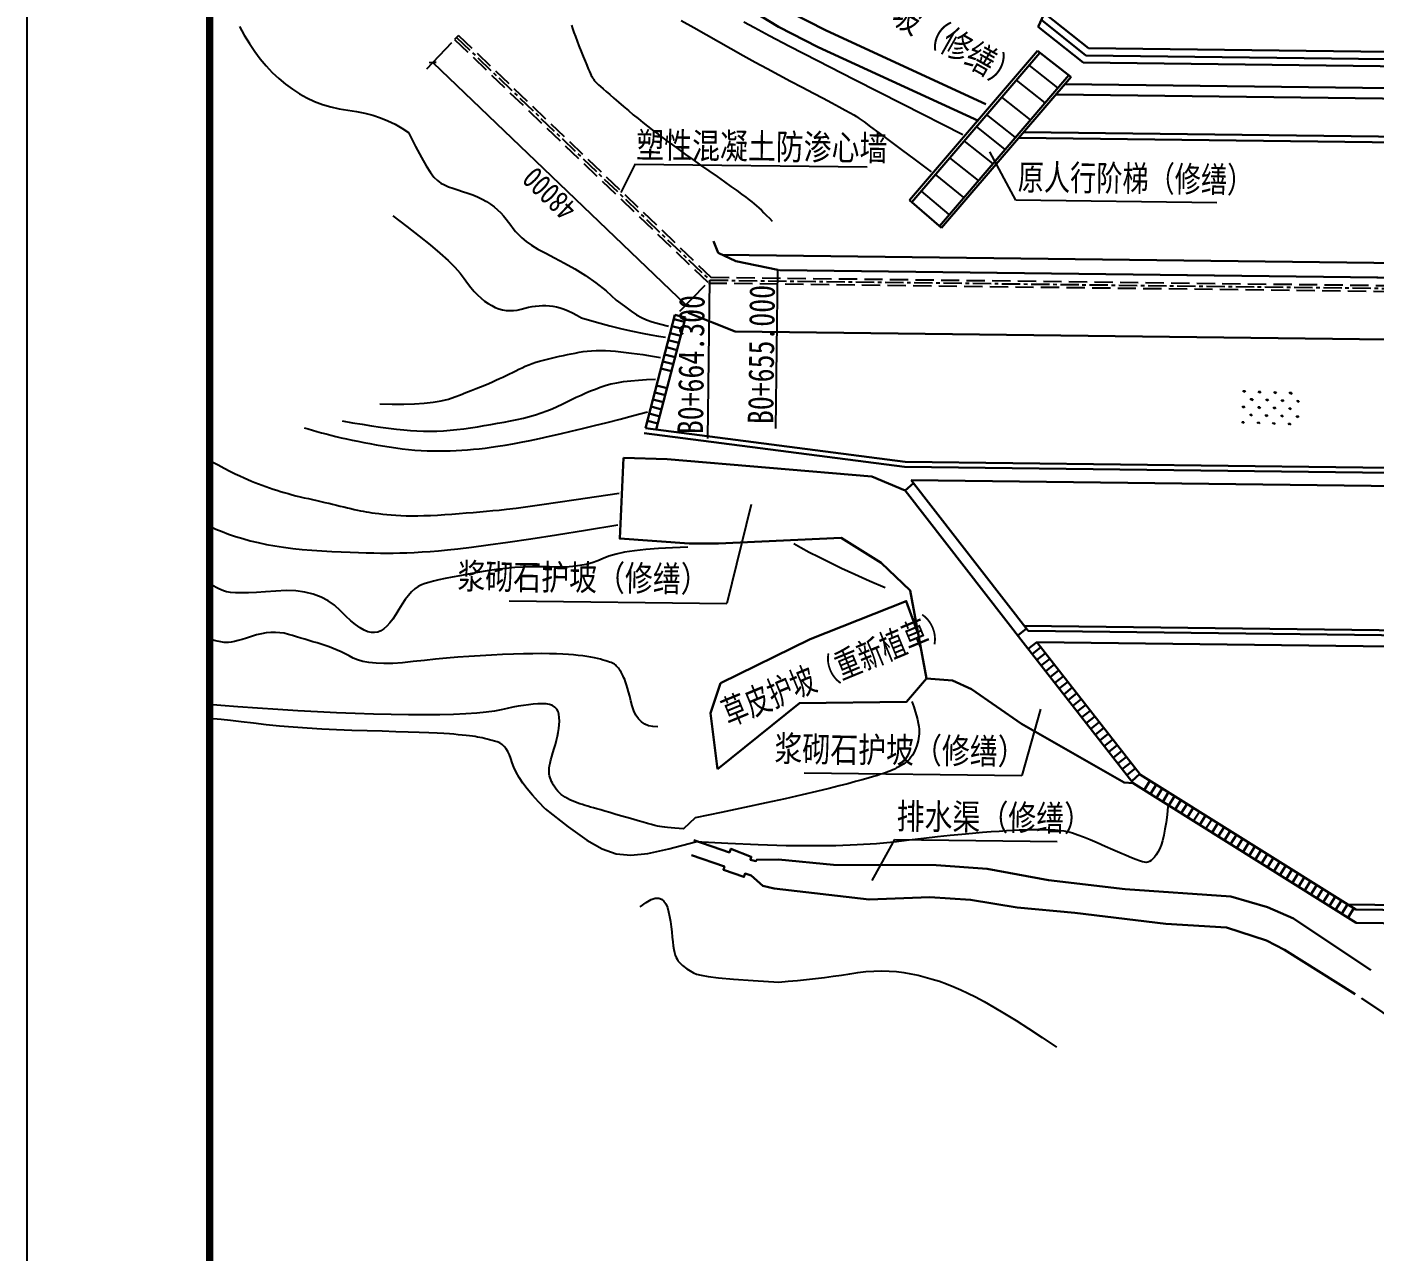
# Model space of a CAD drawing. Header units: millimetres. Extents: x 2456 to 5353, y 685 to 1986.
# Drawn here: x 4461.1 to 4645.5, y 901.4 to 1069 of the extents above; entities that cross this region are included whole.
import ezdxf

# ---------------------------------------------------------------- set-up
doc = ezdxf.new("R2010")
doc.units = ezdxf.units.MM
doc.linetypes.add('CENTER', pattern=[2, 1.25, -0.25, 0.25, -0.25])
doc.linetypes.add('DASH', pattern=[0.35, 0.25, -0.1])
doc.layers.get('0').update_dxf_attribs({"color": 10})
doc.layers.add('0-剖面粗线TS', color=7, linetype='Continuous', lineweight=30)
doc.layers.add('0-平面结构线-TS', color=6, linetype='Continuous', lineweight=30)
for name, color, linetype in [('0-外框', 6, 'Continuous'), ('5C 大坝标注', 7, 'Continuous'), ('DGX', 8, 'Continuous'), ('DSX', 8, 'Continuous'), ('图框', 7, 'Continuous')]:
    doc.layers.add(name, color=color, linetype=linetype)
doc.styles.add('HT', font='', dxfattribs={"width": 0.8})
doc.styles.get('HT').set_extended_font_data('SimHei')
doc.dimstyles.new('BLcr1000m', dxfattribs={"dimtxt": 3, "dimasz": 0.005, "dimexe": 1.25, "dimexo": 1, "dimgap": 0.4, "dimtad": 1, "dimdec": 0, "dimlfac": 1000, "dimzin": 0, "dimdsep": 46, "dimtxsty": 'HT', "dimblk": '_DIMX', "dimcen": -0.09, "dimclrd": 256, "dimclrt": 256, "dimaunit": 1, "dimadec": 0, "dimazin": 0, "dimtfac": 1, "dimtdec": 0, "dimtmove": 2, "dimatfit": 3, "dimldrblk": '_DIMX', "dimfxl": 1, "dimfrac": 2, "dimtolj": 1, "dimtzin": 0, "dimarcsym": 0})

# ---------------------------------------------------------------- blocks, each defined once
blk = doc.blocks.new('_DIMX')
at = {"const_width": 50}
blk.add_lwpolyline([(-70, -70), (70, 70)], dxfattribs=at)
blk = doc.blocks.new('*D183')
at = {"layer": '5C 大坝标注', "color": 0, "lineweight": -2, "transparency": 16777216}
for p, q in [((4519.25, 1066.81), (4515.81, 1063.21)), ((4553.91, 1033.6), (4550.47, 1030))]:
    blk.add_line(p, q, dxfattribs=at)
at = {"layer": '5C 大坝标注', "lineweight": -2, "transparency": 16777216}
blk.add_line((4516.68, 1064.11), (4551.33, 1030.91), dxfattribs=at)
at = {"layer": 'Defpoints', "color": 0, "transparency": 16777216}
for p in [(4519.95, 1067.53), (4554.6, 1034.32), (4551.33, 1030.91)]:
    blk.add_point(p, dxfattribs=at)
at = {"layer": '5C 大坝标注', "lineweight": -2, "transparency": 16777216, "xscale": 0.005, "yscale": 0.005, "zscale": 0.005}
for p, rotation in [((4516.68, 1064.12), 136.2183686084191), ((4551.33, 1030.91), 316.218368608419)]:
    blk.add_blockref('_DIMX', p, dxfattribs=dict(at, rotation=rotation))
at = {"layer": '5C 大坝标注', "transparency": 16777216, "insert": (4532.68, 1046.13), "char_height": 3, "attachment_point": 5, "rotation": 136.2184, "style": 'HT'}
blk.add_mtext('\\A1;48000', dxfattribs=at)

msp = doc.modelspace()

# ---------------------------------------------------------------- hatches: boundary and pattern name
at = {"layer": '5C 大坝标注'}
h = msp.add_hatch(dxfattribs=at)
h.set_pattern_fill('GRASS', color=0, scale=2, angle=-2.128663, style=0)
h.set_pattern_definition([(87.87133723, (-252165.0438, -1270492.535), (-1.02053148295, 1.09932501615), [0.28125, -1.8400703445]), (42.87133723, (-252165.0438, -1270492.535), (-1.0205314832, 1.0993250164), [0.28125, -1.21875]), (132.87133723, (-252165.0438, -1270492.535), (-1.0993250164, -1.0205314832), [0.28125, -1.21875])])
h.paths.add_polyline_path([(4636.0389, 1019.6826), (4627.6021, 1019.9962), (4627.4073, 1014.7543), (4635.844, 1014.4408)])

# ---------------------------------------------------------------- linework, layer by layer
at = {"layer": '0-剖面粗线TS', "color": 0, "linetype": 'Continuous', "flags": 128}
for points, elevation in [([(4599.5698, 1068.978), (4604.889, 1080.6848)], -0.12), ([(4600.0366, 1069.8842), (4606.0814, 1065.0869)], -0.12), ([(4600.5034, 1070.7904), (4606.4354, 1066.0826)], -0.12), ([(4599.5698, 1068.978), (4605.7274, 1064.0912)], -0.12), ([(4613.5727, 966.5724), (4643.0392, 948.126)], 90.705), ([(4612.5453, 965.4458), (4643.0888, 946.3253)], 90.705), ([(4614.8388, 965.7798), (4614.0741, 964.5016)], 90.705), ([(4616.5338, 964.7187), (4615.7589, 963.434)], 90.705), ([(4617.3813, 964.1881), (4616.6042, 962.9049)], 90.705), ([(4618.2289, 963.6575), (4617.4303, 962.3889)], 90.705), ([(4624.1534, 959.9565), (4623.3624, 958.693)], 90.705), ([(4626.6893, 958.369), (4625.8984, 957.1055)], 90.705), ([(4628.38, 957.3106), (4627.589, 956.0471)], 90.705), ([(4638.5245, 950.96), (4637.7336, 949.6965)], 90.705), ([(4639.37, 950.4308), (4638.579, 949.1673)], 90.705), ([(4640.2154, 949.9015), (4639.4244, 948.638)], 90.705), ([(4641.9063, 948.843), (4641.1153, 947.5795)], 90.705), ([(4642.7517, 948.3138), (4641.9608, 947.0503)], 90.705)]:
    msp.add_lwpolyline(points, dxfattribs=dict(at, elevation=elevation))
at = {"layer": '0-剖面粗线TS', "linetype": 'DASH', "lineweight": -3, "ltscale": 10, "flags": 128}
msp.add_lwpolyline([(4520.2225, 1067.8176), (4519.6689, 1067.24)], dxfattribs=at)
at = {"layer": '0-剖面粗线TS', "color": 0, "linetype": 'DASH', "lineweight": -3, "ltscale": 10, "flags": 128}
for points in [[(4520.2225, 1067.8176), (4554.7636, 1034.7151)], [(4519.6689, 1067.24), (4554.4381, 1033.919)], [(4554.7636, 1034.7151), (5220.5555, 1026.5349)], [(4554.4381, 1033.919), (5220.5457, 1025.7349)]]:
    msp.add_lwpolyline(points, dxfattribs=at)
at = {"layer": '0-剖面粗线TS', "color": 0, "linetype": 'CENTER', "lineweight": -3, "ltscale": 2, "flags": 128}
for points in [[(4519.9457, 1067.5288), (4554.6008, 1034.317)], [(4554.6008, 1034.317), (5220.5506, 1026.1349)]]:
    msp.add_lwpolyline(points, dxfattribs=at)
at = {"layer": '0-剖面粗线TS', "color": 0, "linetype": 'Continuous', "flags": 128}
for points in [[(4581.9586, 1045.2506), (4599.4669, 1065.6973)], [(4582.2625, 1044.9905), (4599.7708, 1065.4372)], [(4604.0153, 1062.1642), (4599.4669, 1065.6973)], [(4586.0395, 1041.714), (4603.7363, 1062.3809)], [(4586.3418, 1041.4521), (4604.0526, 1062.1352)], [(4545.7872, 1014.0454), (4549.8259, 1029.5704)], [(4547.2865, 1013.8511), (4551.2776, 1029.1927)], [(4549.6748, 1028.9898), (4551.1265, 1028.6121)], [(4549.8259, 1029.5704), (4551.2846, 1029.193)], [(4549.1713, 1027.0542), (4550.623, 1026.6766)], [(4549.4231, 1028.022), (4550.8748, 1027.6444)], [(4548.9196, 1026.0864), (4550.3712, 1025.7088)], [(4548.416, 1024.1508), (4549.8677, 1023.7732)], [(4548.6678, 1025.1186), (4550.1195, 1024.741)], [(4547.9125, 1022.2153), (4549.3642, 1021.8376)], [(4548.1643, 1023.1831), (4549.6159, 1022.8054)], [(4547.321, 1019.9036), (4548.7727, 1019.5259)], [(4546.8175, 1017.968), (4548.2692, 1017.5904)], [(4547.0693, 1018.9358), (4548.5209, 1018.5581)], [(4546.314, 1016.0324), (4547.7656, 1015.6548)], [(4546.5657, 1017.0002), (4548.0174, 1016.6226)], [(4546.0622, 1015.0646), (4547.5139, 1014.687)], [(4545.6095, 1013.3626), (4581.2369, 1008.7446)], [(4545.7872, 1014.0454), (4581.3269, 1009.4388)], [(4542.7917, 1009.9795), (4542.2843, 998.9244), (4551.7825, 998.2772), (4555.7948, 998.2388), (4572.5647, 999.0376), (4578.0551, 995.6243), (4582.0453, 991.8203), (4584.2596, 979.7586), (4587.8157, 979.4865), (4590.4485, 978.3305), (4597.255, 973.5447), (4611.3116, 965.548), (4612.5453, 965.4458)], [(4599.3605, 984.7654), (4613.565, 966.5772)], [(4597.815, 984.3074), (4612.5453, 965.4458)], [(4611.0003, 969.8474), (4609.8231, 968.9177)], [(4611.6212, 969.0661), (4610.444, 968.1364)], [(4612.237, 968.2776), (4611.0598, 967.3479)], [(4612.8546, 967.4868), (4611.6774, 966.5571)], [(4613.4686, 966.7006), (4612.3789, 965.7196)], [(4614.918, 963.9703), (4615.7095, 965.2347)], [(4619.076, 963.1272), (4618.2938, 961.8453)], [(4619.9236, 962.5966), (4619.1277, 961.3252)], [(4620.7688, 962.0675), (4619.9778, 960.804)], [(4621.6128, 961.5362), (4620.8218, 960.2728)], [(4622.4567, 961.005), (4621.6657, 959.7415)], [(4623.3081, 960.4857), (4622.5172, 959.2222)], [(4624.9886, 959.4112), (4624.1976, 958.1477)], [(4625.8325, 958.88), (4625.0416, 957.6165)], [(4552.4196, 957.6365), (4557.3023, 955.9725), (4557.4945, 956.4606), (4560.2761, 955.3655), (4560.1758, 954.9647), (4560.9238, 954.7774), (4561.0214, 954.9643), (4563.993, 955), (4571.5335, 954.2637), (4585.5934, 954.2127), (4592.554, 953.7357), (4600.9752, 952.1537), (4611.4637, 950.9123), (4625.9102, 949.9386), (4630.9228, 948.4855), (4634.4821, 946.9216), (4645.0976, 939.832)], [(4627.5204, 957.8174), (4626.7295, 956.5539)], [(4552.0885, 955.5687), (4556.6138, 954.0265), (4556.475, 953.5925), (4559.2784, 952.607), (4559.4389, 953.0637), (4560.2455, 952.7934), (4561.863, 951.4088), (4563.42, 951.0216), (4576.4045, 949.5047), (4584.7404, 949.8256), (4590.307, 949.4893), (4596.6878, 948.4211), (4604.5481, 947.6682), (4617.0358, 946.1786), (4625.336, 945.7004), (4630.7974, 943.9142), (4633.2761, 942.6433), (4642.9375, 936.5776)], [(4629.2083, 956.7549), (4628.4174, 955.4914)], [(4630.0523, 956.2237), (4629.2613, 954.9602)], [(4630.8963, 955.6924), (4630.1053, 954.4289)], [(4631.7402, 955.1612), (4630.9492, 953.8977)], [(4632.5842, 954.6299), (4631.7932, 953.3664)], [(4633.4281, 954.0986), (4632.6372, 952.8351)], [(4634.2721, 953.5674), (4633.4811, 952.3039)], [(4635.116, 953.0361), (4634.3251, 951.7726)], [(4635.96, 952.5049), (4635.169, 951.2414)], [(4636.8039, 951.9736), (4636.013, 950.7101)], [(4637.6479, 951.4423), (4636.8569, 950.1788)], [(4641.0504, 949.36), (4640.2595, 948.0965)], [(4643.8139, 936.0274), (4649.5168, 932.1858), (4650.6123, 931.8577), (4652.1398, 931.7387), (4652.867, 931.9789), (4658.8929, 928.0682)]]:
    msp.add_lwpolyline(points, dxfattribs=at)
at = {"layer": '0-剖面粗线TS', "color": 0, "linetype": 'Continuous', "lineweight": -3, "flags": 128}
for points in [[(4602.2303, 1060.6221), (4598.3127, 1063.7344)], [(4600.496, 1058.5968), (4596.5784, 1061.7091)], [(4598.5047, 1056.2713), (4594.5871, 1059.3836)]]:
    msp.add_lwpolyline(points, dxfattribs=at)
at = {"layer": '0-剖面粗线TS', "linetype": 'Continuous', "lineweight": -3, "flags": 128}
for points in [[(4596.4158, 1053.8907), (4592.4982, 1057.003)], [(4595.0135, 1052.2205), (4591.0978, 1055.3312)], [(4593.359, 1050.2715), (4589.4434, 1053.3822)], [(4591.3681, 1047.937), (4587.465, 1051.0661)], [(4589.373, 1045.6059), (4585.5131, 1048.7866)], [(4587.3766, 1043.276), (4583.5618, 1046.5079)]]:
    msp.add_lwpolyline(points, dxfattribs=at)
at = {"layer": '0-剖面粗线TS', "linetype": 'Continuous', "flags": 128}
for points in [[(4586.3418, 1041.4521), (4581.9598, 1045.2496)], [(4542.7917, 1009.9795), (4548.7872, 1009.7788), (4576.8002, 1007.4287), (4581.3489, 1005.5147)], [(4582.1498, 1006.9285), (4598.2008, 986.2798)], [(4581.3489, 1005.5147), (4582.4725, 1006.5134)], [(4581.3489, 1005.5147), (4597.815, 984.3074)], [(4556.0897, 979.1431), (4568.345, 985.1434), (4581.487, 990.3634), (4583.1628, 985.7329)], [(4597.9547, 986.5964), (4596.7632, 985.6662)], [(4599.3605, 984.7654), (4598.1783, 983.8422)], [(4599.9186, 984.0509), (4598.7414, 983.1212)], [(4600.5344, 983.2624), (4599.3572, 982.3327)], [(4601.1502, 982.4739), (4599.973, 981.5442)], [(4601.7636, 981.6883), (4600.5865, 980.7586)], [(4556.0897, 979.1431), (4554.7033, 975.0151), (4555.6658, 967.3632)], [(4555.6658, 967.3632), (4566.8817, 976.4163), (4581.5391, 976.5943), (4584.2596, 979.7586)], [(4602.3818, 980.8968), (4601.2046, 979.9671)], [(4602.9976, 980.1083), (4601.8204, 979.1786)], [(4603.6134, 979.3198), (4602.4362, 978.3901)], [(4604.2268, 978.5343), (4603.0497, 977.6046)], [(4604.845, 977.7428), (4603.6678, 976.8131)], [(4605.4538, 976.9633), (4604.2766, 976.0336)], [(4606.0719, 976.1718), (4604.8947, 975.2421)], [(4606.6729, 975.3667), (4605.4957, 974.437)], [(4607.3082, 974.5887), (4606.131, 973.659)], [(4607.9217, 973.8032), (4606.7445, 972.8735)], [(4608.5324, 973.0058), (4607.3552, 972.0761)], [(4609.1579, 972.2202), (4607.9808, 971.2905)], [(4609.7761, 971.4287), (4608.5989, 970.499)], [(4610.3777, 970.6299), (4609.2005, 969.7002)]]:
    msp.add_lwpolyline(points, dxfattribs=at)
at = {"layer": '0-剖面粗线TS', "color": 0, "linetype": 'CENTER', "lineweight": -3, "flags": 128}
msp.add_lwpolyline([(4563.9185, 1035.7027), (5218.8691, 1027.6557)], dxfattribs=at)
at = {"layer": '0-外框', "color": 0}
msp.add_lwpolyline([(5302.1389, 698.3151), (5302.1389, 1292.3151), (4461.1389, 1292.3151), (4461.1389, 698.3151)], close=True, dxfattribs=at)
at = {"layer": '0-平面结构线-TS', "color": 252, "true_color": 0x939598, "elevation": -0.12, "flags": 128}
for points in [[(4536.5219, 1093.6899), (4539.4136, 1090.8071), (4541.8147, 1088.3247), (4550.385, 1080.8764), (4556.5406, 1076.5112), (4565.2485, 1071.1837), (4570.5363, 1068.4697), (4592.4083, 1058.3909)], [(4534.7569, 1091.9194), (4537.6325, 1089.0527), (4540.093, 1086.5088), (4548.8382, 1078.9085), (4555.1635, 1074.4229), (4555.1635, 1074.4229), (4564.0237, 1069.0023), (4569.4419, 1066.2213), (4569.4419, 1066.2213), (4591.362, 1056.1203)]]:
    msp.add_lwpolyline(points, dxfattribs=at)
at = {"layer": '0-平面结构线-TS', "color": 0, "flags": 128}
for points in [[(4606.4354, 1066.0826), (5191.4241, 1058.8952)], [(4605.7274, 1064.0912), (5193.3132, 1056.8719)], [(4606.0814, 1065.0869), (5192.3687, 1057.8835)], [(4603.1851, 1061.1222), (5196.1468, 1053.8368)], [(4601.9987, 1059.7367), (5197.4691, 1052.4205)], [(4596.9141, 1053.7987), (5203.1364, 1046.3504)], [(4597.592, 1054.5904), (5202.3807, 1047.1597)], [(4563.9185, 1035.7027), (4558.1509, 1036.8872), (4555.7601, 1038.055), (4555.1154, 1039.6541)], [(4556.2892, 1037.7966), (5221.6397, 1029.6218)], [(4564.2139, 1035.699), (5218.8691, 1027.6557)], [(4551.6279, 1029.814), (4558.0564, 1027.2741)], [(4558.0564, 1027.2741), (5223.1986, 1019.1019)], [(4581.2774, 1008.7394), (4728.6997, 1006.9281)], [(4581.3269, 1009.4388), (4728.7083, 1007.628)], [(4582.1498, 1006.9285), (5193.3869, 999.4186)], [(4597.6256, 986.9869), (4728.4349, 985.3797)], [(4598.2008, 986.2798), (4728.4263, 984.6798)], [(4599.3605, 984.7654), (5165.0748, 977.8148)], [(4641.8985, 948.8401), (4727.973, 947.7826)], [(4643.0392, 948.126), (4727.9644, 947.0826)], [(4643.0888, 946.3253), (5120.7787, 940.4562)]]:
    msp.add_lwpolyline(points, dxfattribs=at)
at = {"layer": '5C 大坝标注', "linetype": 'Continuous', "flags": 128}
msp.add_lwpolyline([(4596.4869, 1045.2537), (4592.9512, 1051.8738)], dxfattribs=at)
at = {"layer": '5C 大坝标注', "flags": 128}
for points in [[(4576.1356, 1049.7669), (4544.3459, 1050.1575), (4542.4514, 1046.31)], [(4560.2839, 1003.5746), (4556.9557, 990.0492)], [(4527.1345, 990.4156), (4556.9557, 990.0492)]]:
    msp.add_lwpolyline(points, dxfattribs=at)
at = {"layer": '5C 大坝标注', "color": 0, "linetype": 'Continuous', "flags": 128}
msp.add_lwpolyline([(4624.0139, 1044.9155), (4596.4869, 1045.2537)], dxfattribs=at)
at = {"layer": '5C 大坝标注', "color": 0, "flags": 128}
for points in [[(4563.6521, 1014.0185), (4563.9185, 1035.7027)], [(4554.3344, 1012.6328), (4554.6008, 1034.317)]]:
    msp.add_lwpolyline(points, dxfattribs=at)
at = {"layer": '5C 大坝标注', "flags": 128}
for points, elevation in [([(4599.8612, 975.5678), (4597.3281, 966.4983)], 91), ([(4567.5069, 966.8647), (4597.3281, 966.4983)], 91), ([(4579.8992, 957.7278), (4576.7806, 952.0984)], 90), ([(4579.8992, 957.7278), (4602.147, 957.4545)], 90)]:
    msp.add_lwpolyline(points, dxfattribs=dict(at, elevation=elevation))
at = {"layer": 'DGX', "color": 252, "linetype": 'Continuous', "true_color": 0x939598, "flags": 128}
for points in [[(4550.7076, 1069.8677), (4552.4268, 1068.9106), (4554.1287, 1067.9391), (4555.8158, 1066.97), (4557.4902, 1066.0196), (4559.1519, 1065.0882), (4560.8011, 1064.1756), (4562.4376, 1063.2819), (4564.0615, 1062.407), (4565.6728, 1061.551), (4567.2714, 1060.7139), (4568.7805, 1059.9271), (4570.1232, 1059.2221), (4571.2994, 1058.5989), (4572.3092, 1058.0575), (4573.1526, 1057.5979), (4573.8295, 1057.2201), (4574.34, 1056.924), (4574.684, 1056.7098), (4575.0718, 1056.4399), (4575.7137, 1055.9768), (4576.6096, 1055.3207), (4577.7595, 1054.4714), (4579.1634, 1053.429), (4580.8214, 1052.1935), (4582.7334, 1050.7648), (4584.8995, 1049.1431)], [(4559.2788, 1069.6854), (4560.7193, 1068.8879), (4562.722, 1067.8124), (4565.5179, 1066.3443), (4569.3379, 1064.3688), (4574.4132, 1061.7713), (4580.9746, 1058.4372), (4589.253, 1054.2517)], [(4535.6555, 1069.2043), (4535.8107, 1068.7467), (4535.9929, 1068.2343), (4536.2022, 1067.6671), (4536.4384, 1067.0452), (4536.7017, 1066.3685), (4536.992, 1065.6371), (4537.2806, 1064.9191), (4537.5388, 1064.2827), (4537.7666, 1063.7279), (4537.964, 1063.2547), (4538.1309, 1062.8631), (4538.2675, 1062.5531), (4538.3737, 1062.3247), (4538.4494, 1062.1779), (4538.5118, 1062.0726), (4538.578, 1061.9689), (4538.6479, 1061.8668), (4538.7215, 1061.7662), (4538.7989, 1061.6672), (4538.88, 1061.5697), (4538.9649, 1061.4738), (4539.0535, 1061.3794), (4539.1807, 1061.2551), (4539.3815, 1061.0691), (4539.6559, 1060.8216), (4540.0038, 1060.5124), (4540.4253, 1060.1417), (4540.9203, 1059.7094), (4541.4889, 1059.2155), (4542.1311, 1058.66), (4542.8065, 1058.0809), (4543.4749, 1057.516), (4544.1362, 1056.9653), (4544.7905, 1056.4289), (4545.4378, 1055.9068), (4546.078, 1055.3989), (4546.7112, 1054.9053), (4547.3373, 1054.426), (4547.9938, 1053.9321), (4548.718, 1053.3952), (4549.51, 1052.815), (4550.3697, 1052.1916), (4551.2972, 1051.5251), (4552.2924, 1050.8154), (4553.3553, 1050.0625), (4554.486, 1049.2665), (4555.5968, 1048.4848), (4556.6, 1047.7752), (4557.4955, 1047.1376), (4558.2835, 1046.572), (4558.9639, 1046.0784), (4559.5367, 1045.6568), (4560.0018, 1045.3073), (4560.3594, 1045.0297), (4560.6688, 1044.7768), (4560.9895, 1044.5012), (4561.3215, 1044.2029), (4561.6647, 1043.8819), (4562.0192, 1043.5381), (4562.3849, 1043.1717), (4562.762, 1042.7825), (4563.1503, 1042.3707)]]:
    msp.add_lwpolyline(points, dxfattribs=at)
at = {"layer": 'DGX', "linetype": 'Continuous', "flags": 128}
for points in [[(4490.233, 1069.0396), (4490.8877, 1067.8396), (4491.5798, 1066.7008), (4492.3091, 1065.6231), (4493.0758, 1064.6066), (4493.8798, 1063.6512), (4494.7211, 1062.757), (4495.5997, 1061.9239), (4496.5156, 1061.152), (4497.4669, 1060.4477), (4498.4514, 1059.8175), (4499.4691, 1059.2614), (4500.5202, 1058.7794), (4501.6045, 1058.3715), (4502.7221, 1058.0377), (4503.873, 1057.7779), (4505.0571, 1057.5923), (4506.2373, 1057.4144), (4507.3762, 1057.1778), (4508.4741, 1056.8826), (4509.5307, 1056.5288), (4510.5461, 1056.1163), (4511.5204, 1055.6452), (4512.4535, 1055.1155), (4513.3453, 1054.5272)], [(4513.3453, 1054.5272), (4514.3213, 1052.6203), (4515.1256, 1051.1092), (4515.7927, 1049.9402), (4516.357, 1049.0596), (4516.8528, 1048.4135), (4517.3147, 1047.9482), (4517.777, 1047.6099), (4518.2742, 1047.3449), (4518.8325, 1047.1073), (4519.4455, 1046.8823), (4520.0987, 1046.663), (4520.7775, 1046.4425), (4521.4673, 1046.2139), (4522.1536, 1045.9703), (4522.8219, 1045.7047), (4523.4575, 1045.4103), (4524.0488, 1045.0822), (4524.5953, 1044.7238), (4525.0996, 1044.3405), (4525.5641, 1043.9378), (4525.9913, 1043.5212), (4526.3837, 1043.0959), (4526.7437, 1042.6676), (4527.0738, 1042.2416), (4527.3806, 1041.8215), (4527.6876, 1041.4029), (4528.0223, 1040.9795), (4528.4122, 1040.5452), (4528.885, 1040.0936), (4529.4681, 1039.6186), (4530.1891, 1039.1138), (4531.0756, 1038.573), (4532.1441, 1037.9887), (4533.3669, 1037.3488), (4534.7055, 1036.6397), (4536.121, 1035.8482), (4537.5749, 1034.9607), (4539.0285, 1033.9639), (4540.443, 1032.8443), (4541.7799, 1031.5885)], [(4511.2313, 1043.1021), (4513.131, 1041.6756), (4514.8367, 1040.3509), (4516.3485, 1039.1281), (4517.6663, 1038.0071), (4518.7902, 1036.988), (4519.7201, 1036.0706), (4520.4561, 1035.2552), (4520.9982, 1034.5415), (4521.4463, 1033.9035), (4521.9004, 1033.3149), (4522.3606, 1032.7758), (4522.8268, 1032.2861), (4523.299, 1031.8459), (4523.7773, 1031.4551), (4524.2616, 1031.1138), (4524.7519, 1030.8219), (4525.2463, 1030.5806), (4525.7431, 1030.3911), (4526.2421, 1030.2535), (4526.7435, 1030.1677), (4527.2471, 1030.1337), (4527.7529, 1030.1515), (4528.2611, 1030.2211), (4528.7716, 1030.3425), (4529.2797, 1030.4786), (4529.7809, 1030.5923), (4530.2753, 1030.6836), (4530.7628, 1030.7524), (4531.2433, 1030.7987), (4531.717, 1030.8227), (4532.1838, 1030.8241), (4532.6437, 1030.8032), (4533.112, 1030.7492), (4533.604, 1030.6517), (4534.1197, 1030.5106), (4534.6591, 1030.3259), (4535.2221, 1030.0976), (4535.8089, 1029.8257), (4536.4193, 1029.5103), (4537.0534, 1029.1512)], [(4541.7799, 1031.5885), (4542.9195, 1030.7336), (4543.8214, 1030.0788), (4544.5698, 1029.582), (4545.2486, 1029.2012), (4545.9417, 1028.8943), (4546.7332, 1028.6191), (4547.7071, 1028.3336), (4548.9474, 1027.9956)], [(4537.0534, 1029.1512), (4539.08, 1028.543), (4540.9042, 1028.0427), (4542.5429, 1027.6358), (4544.0129, 1027.3075), (4545.331, 1027.0433), (4546.5138, 1026.8285), (4547.5781, 1026.6485), (4548.5407, 1026.4886)], [(4509.4298, 1017.3966), (4511.1295, 1017.3429), (4512.7103, 1017.3374), (4514.1722, 1017.3803), (4515.5153, 1017.4714), (4516.7395, 1017.6108), (4517.8448, 1017.7985), (4518.8313, 1018.0344), (4519.6989, 1018.3186), (4520.4867, 1018.621), (4521.2338, 1018.9112), (4521.9401, 1019.1894), (4522.6056, 1019.4555), (4523.2304, 1019.7096), (4523.8144, 1019.9516), (4524.3577, 1020.1815), (4524.8602, 1020.3994), (4525.3386, 1020.6115), (4525.8096, 1020.8243), (4526.2732, 1021.0378), (4526.7293, 1021.2519), (4527.178, 1021.4666), (4527.6192, 1021.682), (4528.053, 1021.8981), (4528.4794, 1022.1148), (4528.9101, 1022.3265), (4529.3569, 1022.5274), (4529.8197, 1022.7176), (4530.2986, 1022.8971), (4530.7935, 1023.0658), (4531.3045, 1023.2238), (4531.8316, 1023.3711), (4532.3747, 1023.5076), (4532.925, 1023.637), (4533.4734, 1023.7626), (4534.0201, 1023.8845), (4534.565, 1024.0028), (4535.108, 1024.1173), (4535.6493, 1024.2282), (4536.1888, 1024.3353), (4536.7265, 1024.4388), (4537.2738, 1024.5299), (4537.8423, 1024.5999), (4538.432, 1024.6489), (4539.0428, 1024.6768), (4539.6748, 1024.6837), (4540.328, 1024.6695), (4541.0022, 1024.6342), (4541.6977, 1024.5779), (4542.4115, 1024.5058), (4543.1409, 1024.4234), (4543.886, 1024.3306), (4544.6466, 1024.2273), (4545.4228, 1024.1137), (4546.2146, 1023.9897), (4547.022, 1023.8553), (4547.8451, 1023.7105)], [(4578.6066, 992.1647), (4576.4545, 993.117), (4574.4703, 994.0138), (4572.6539, 994.855), (4571.0054, 995.6406), (4569.5249, 996.3707), (4568.2121, 997.0453), (4567.0673, 997.6643), (4566.0904, 998.2277)], [(4582.2801, 976.604), (4582.5136, 975.9129), (4582.7157, 975.2727), (4582.8864, 974.6834), (4583.0258, 974.1451), (4583.1338, 973.6576), (4583.2105, 973.221), (4583.2558, 972.8353), (4583.2698, 972.5006), (4583.2591, 972.1895), (4583.2304, 971.8747), (4583.1836, 971.5564), (4583.1189, 971.2344), (4583.0361, 970.9088), (4582.9353, 970.5796), (4582.8166, 970.2468), (4582.6798, 969.9104), (4582.523, 969.5824), (4582.3443, 969.2749), (4582.1438, 968.9879), (4581.9213, 968.7215), (4581.6769, 968.4755), (4581.4105, 968.2501), (4581.1223, 968.0452), (4580.8122, 967.8608), (4580.4932, 967.6913), (4580.1786, 967.5312), (4579.8684, 967.3805), (4579.5624, 967.2392), (4579.2608, 967.1073), (4578.9635, 966.9847), (4578.6706, 966.8716), (4578.382, 966.7678), (4578.0364, 966.6544), (4577.5727, 966.5125), (4576.9907, 966.3419), (4576.2906, 966.1428), (4575.4722, 965.915), (4574.5357, 965.6587), (4573.481, 965.3738), (4572.308, 965.0603), (4570.922, 964.7053), (4569.2281, 964.296), (4567.2263, 963.8323), (4564.9166, 963.3143), (4562.299, 962.742), (4559.3735, 962.1153), (4556.1402, 961.4342), (4552.5989, 960.6988)], [(4532.0664, 961.9227), (4535.2395, 959.4647), (4537.759, 957.6535), (4539.8661, 956.4362), (4541.8024, 955.7598), (4543.8092, 955.5714), (4546.128, 955.8181), (4549.0002, 956.4469), (4552.6671, 957.4048)], [(4545.0828, 948.5191), (4545.8805, 949.1136), (4546.5603, 949.4993), (4547.1337, 949.6937), (4547.6118, 949.7145), (4548.0061, 949.5792), (4548.3278, 949.3053), (4548.5882, 948.9104), (4548.7987, 948.4121), (4548.9697, 947.8287), (4549.1083, 947.181), (4549.2205, 946.4908), (4549.3126, 945.7797), (4549.3906, 945.0693), (4549.4608, 944.3813), (4549.5293, 943.7373), (4549.6023, 943.159), (4549.6848, 942.6627), (4549.7777, 942.2436), (4549.881, 941.8917), (4549.9946, 941.5969), (4550.1182, 941.349), (4550.2518, 941.1381), (4550.3952, 940.9541), (4550.5484, 940.7868), (4550.7112, 940.6278), (4550.8837, 940.4742), (4551.0661, 940.325), (4551.2584, 940.1788), (4551.4609, 940.0346), (4551.6735, 939.8911), (4551.8965, 939.7471), (4552.1299, 939.6014), (4552.3927, 939.4528), (4552.7794, 939.2997), (4553.4031, 939.1409), (4554.3771, 938.9747), (4555.8146, 938.7998), (4557.8289, 938.6145), (4560.5332, 938.4176), (4564.0407, 938.2074)], [(4564.0407, 938.2074), (4565.338, 938.3127), (4566.6121, 938.4292), (4567.863, 938.5567), (4569.0907, 938.6952), (4570.2952, 938.8449), (4571.4764, 939.0056), (4572.6345, 939.1773), (4573.7693, 939.3602), (4574.883, 939.5249), (4575.9775, 939.6423), (4577.0529, 939.7124), (4578.1092, 939.7353), (4579.1463, 939.7108), (4580.1643, 939.6391), (4581.1631, 939.5201), (4582.1428, 939.3538), (4583.1136, 939.1462), (4584.0856, 938.9034), (4585.0589, 938.6255), (4586.0336, 938.3123), (4587.0094, 937.9639), (4587.9866, 937.5803), (4588.9651, 937.1615), (4589.9448, 936.7075), (4590.9921, 936.1794), (4592.1731, 935.5382), (4593.4879, 934.7839), (4594.9364, 933.9165), (4596.5187, 932.9361), (4598.2347, 931.8426), (4600.0845, 930.636), (4602.0681, 929.3164)]]:
    msp.add_lwpolyline(points, dxfattribs=at)
at = {"layer": 'DGX', "linetype": 'Continuous'}
for points in [[(4504.271, 1015.0334), (4505.6872, 1014.7922), (4507.0331, 1014.5737), (4508.3087, 1014.3778), (4509.5141, 1014.2046), (4510.6493, 1014.0539), (4511.7142, 1013.9259), (4512.7088, 1013.8205), (4513.6332, 1013.7377), (4514.5254, 1013.6788), (4515.4234, 1013.6452), (4516.3274, 1013.6367), (4517.2371, 1013.6535), (4518.1528, 1013.6954), (4519.0743, 1013.7626), (4520.0017, 1013.8549), (4520.9349, 1013.9725), (4521.8681, 1014.1062), (4522.7951, 1014.247), (4523.7161, 1014.3949), (4524.6309, 1014.5498), (4525.5397, 1014.7119), (4526.4424, 1014.881), (4527.339, 1015.0572), (4528.2296, 1015.2404), (4529.1022, 1015.4365), (4529.9452, 1015.6511), (4530.7585, 1015.8843), (4531.5422, 1016.1361), (4532.2962, 1016.4063), (4533.0206, 1016.6952), (4533.7153, 1017.0026), (4534.3803, 1017.3285), (4535.0309, 1017.6582), (4535.6821, 1017.9769), (4536.334, 1018.2846), (4536.9866, 1018.5812), (4537.6399, 1018.8668), (4538.2939, 1019.1413), (4538.9485, 1019.4048), (4539.6038, 1019.6573), (4540.2955, 1019.8904), (4541.0591, 1020.0955), (4541.8947, 1020.2728), (4542.8023, 1020.4223), (4543.7819, 1020.5438), (4544.8334, 1020.6375), (4545.9569, 1020.7034), (4547.1524, 1020.7413)], [(4499.089, 1014.1076), (4499.643, 1013.9345), (4500.2197, 1013.7619), (4500.8189, 1013.5899), (4501.4406, 1013.4184), (4502.0849, 1013.2475), (4502.7518, 1013.0772), (4503.4412, 1012.9075), (4504.1531, 1012.7383), (4504.8883, 1012.5709), (4505.6474, 1012.4064), (4506.4304, 1012.2449), (4507.2374, 1012.0864), (4508.0682, 1011.9308), (4508.9229, 1011.7782), (4509.8015, 1011.6285), (4510.704, 1011.4818), (4511.6105, 1011.3461), (4512.501, 1011.2293), (4513.3755, 1011.1316), (4514.234, 1011.0529), (4515.0764, 1010.9932), (4515.9029, 1010.9525), (4516.7134, 1010.9308), (4517.5079, 1010.9282), (4518.295, 1010.9404), (4519.0834, 1010.9633), (4519.8731, 1010.9969), (4520.6641, 1011.0412), (4521.4563, 1011.0963), (4522.2499, 1011.162), (4523.0448, 1011.2385), (4523.841, 1011.3257), (4524.676, 1011.432), (4525.5877, 1011.5655), (4526.5759, 1011.7264), (4527.6407, 1011.9147), (4528.782, 1012.1302), (4529.9999, 1012.3732), (4531.2944, 1012.6434), (4532.6654, 1012.941), (4534.1082, 1013.2657), (4535.6177, 1013.6172), (4537.194, 1013.9956), (4538.8372, 1014.4009), (4540.5472, 1014.833), (4542.324, 1015.2921), (4544.1676, 1015.7779), (4546.078, 1016.2907)], [(4486.0012, 1010.0306), (4486.4223, 1009.5), (4486.4223, 1009.5), (4487.3194, 1009.0128), (4488.1533, 1008.569), (4488.9242, 1008.1687), (4489.632, 1007.8117), (4490.2767, 1007.4982), (4490.8583, 1007.228), (4491.3768, 1007.0013), (4491.8647, 1006.7991), (4492.3545, 1006.6025), (4492.8463, 1006.4116), (4493.34, 1006.2262), (4493.8356, 1006.0464), (4494.3332, 1005.8723), (4494.8327, 1005.7037), (4495.3342, 1005.5408), (4495.8414, 1005.3828), (4496.3581, 1005.2291), (4496.8843, 1005.0796), (4497.42, 1004.9344), (4497.9653, 1004.7934), (4498.5201, 1004.6567), (4499.0844, 1004.5242), (4499.6583, 1004.396), (4500.2328, 1004.2698), (4500.7992, 1004.1433), (4501.3575, 1004.0165), (4501.9076, 1003.8895), (4502.4496, 1003.7622), (4502.9835, 1003.6346), (4503.5092, 1003.5068), (4504.0269, 1003.3787), (4504.5313, 1003.2542), (4505.0174, 1003.1373), (4505.4853, 1003.028), (4505.9349, 1002.9262), (4506.3662, 1002.8319), (4506.7793, 1002.7452), (4507.1741, 1002.666), (4507.5506, 1002.5944), (4507.936, 1002.5278), (4508.3578, 1002.4635), (4508.8157, 1002.4016), (4509.3099, 1002.342), (4509.8404, 1002.2848), (4510.407, 1002.23), (4511.01, 1002.1775), (4511.6491, 1002.1274), (4512.3284, 1002.086), (4513.0517, 1002.0596), (4513.8191, 1002.0481), (4514.6306, 1002.0516), (4515.4861, 1002.07), (4516.3856, 1002.1035), (4517.3292, 1002.1519), (4518.3169, 1002.2153), (4519.317, 1002.287), (4520.2979, 1002.3603), (4521.2597, 1002.4353), (4522.2023, 1002.5119), (4523.1258, 1002.5901), (4524.0301, 1002.6699), (4524.9153, 1002.7514), (4525.7813, 1002.8345), (4526.7872, 1002.9442), (4528.0918, 1003.1053), (4529.6953, 1003.3179), (4531.5976, 1003.582), (4533.7987, 1003.8975), (4536.2986, 1004.2644), (4539.0973, 1004.6829), (4542.1948, 1005.1527)], [(4486.0012, 1000.7217), (4486.2149, 1000.6097), (4487.0087, 1000.2363), (4487.851, 999.8806), (4488.7418, 999.5425), (4489.6811, 999.2221), (4490.6689, 998.9193), (4491.7051, 998.6342), (4492.7861, 998.3708), (4493.9082, 998.1329), (4495.0714, 997.9207), (4496.2757, 997.734), (4497.5211, 997.573), (4498.8076, 997.4376), (4500.1351, 997.3278), (4501.5038, 997.2436), (4502.8587, 997.1764), (4504.1447, 997.1175), (4505.362, 997.067), (4506.5106, 997.0248), (4507.5904, 996.9909), (4508.6014, 996.9653), (4509.5436, 996.9481), (4510.4171, 996.9392), (4511.2804, 996.9418), (4512.1923, 996.9589), (4513.1526, 996.9906), (4514.1615, 997.0369), (4515.2189, 997.0978), (4516.3248, 997.1732), (4517.4792, 997.2632), (4518.6822, 997.3678), (4520.1203, 997.5191), (4521.9804, 997.7494), (4524.2625, 998.0588), (4526.9665, 998.4471), (4530.0925, 998.9144), (4533.6405, 999.4607), (4537.6104, 1000.086), (4542.0022, 1000.7903)], [(4551.622, 997.7344), (4549.5022, 997.6751), (4547.5735, 997.578), (4545.8359, 997.443), (4544.2895, 997.2702), (4542.9342, 997.0595), (4541.77, 996.811), (4540.7969, 996.5246), (4540.015, 996.2004), (4539.2997, 995.8821), (4538.5267, 995.6133), (4537.6958, 995.3939), (4536.8071, 995.2242), (4535.8607, 995.1039), (4534.8564, 995.0332), (4533.7943, 995.0119), (4532.6744, 995.0402), (4531.5151, 995.0751), (4530.3348, 995.0734), (4529.1333, 995.0353), (4527.9108, 994.9607), (4526.6673, 994.8497), (4525.4027, 994.7021), (4524.117, 994.5181), (4522.8103, 994.2976), (4521.5455, 994.0652), (4520.3859, 993.8455), (4519.3314, 993.6384), (4518.382, 993.4441), (4517.5377, 993.2624), (4516.7985, 993.0934), (4516.1644, 992.937), (4515.6354, 992.7933), (4515.1627, 992.6175), (4514.6974, 992.3648), (4514.2396, 992.0352), (4513.7894, 991.6286), (4513.3465, 991.1451), (4512.9112, 990.5847), (4512.4833, 989.9473), (4512.0629, 989.233), (4511.6463, 988.5246), (4511.2296, 987.905), (4510.8129, 987.3741), (4510.3962, 986.9319), (4509.9795, 986.5785), (4509.5628, 986.3138), (4509.1461, 986.1379), (4508.7294, 986.0507), (4508.2917, 986.0602), (4507.812, 986.1743), (4507.2904, 986.393), (4506.7269, 986.7164), (4506.1214, 987.1443), (4505.474, 987.6769), (4504.7846, 988.3141), (4504.0533, 989.056), (4503.2566, 989.7927), (4502.3711, 990.4148), (4501.3967, 990.9223), (4500.3336, 991.315), (4499.1816, 991.593), (4497.9408, 991.7564), (4496.6111, 991.8051), (4495.1927, 991.7391), (4493.8012, 991.6314), (4492.5525, 991.5551), (4491.4465, 991.5101), (4490.4833, 991.4965), (4489.6629, 991.5142), (4488.9853, 991.5633), (4488.4505, 991.6438), (4488.0584, 991.7556), (4487.7333, 991.8927), (4487.3997, 992.0489), (4487.0574, 992.2243), (4486.7065, 992.4188), (4486.347, 992.6324), (4485.9789, 992.8652)], [(4547.4704, 973.1554), (4546.8196, 973.1811), (4546.2307, 973.3019), (4545.7036, 973.5179), (4545.2384, 973.829), (4544.8349, 974.2353), (4544.4933, 974.7366), (4544.2135, 975.3331), (4543.9956, 976.0247), (4543.8141, 976.7315), (4543.6436, 977.3738), (4543.4842, 977.9514), (4543.3359, 978.4644), (4543.1986, 978.9128), (4543.0724, 979.2966), (4542.9573, 979.6158), (4542.8532, 979.8704), (4542.7552, 980.0853), (4542.6585, 980.2857), (4542.563, 980.4715), (4542.4687, 980.6428), (4542.3756, 980.7994), (4542.2837, 980.9415), (4542.1931, 981.069), (4542.1036, 981.182), (4542.0162, 981.2838), (4541.9315, 981.3781), (4541.8496, 981.4647), (4541.7704, 981.5438), (4541.6939, 981.6153), (4541.6202, 981.6792), (4541.5492, 981.7355), (4541.481, 981.7842), (4541.3941, 981.8332), (4541.2671, 981.8902), (4541.1001, 981.9553), (4540.893, 982.0284), (4540.6458, 982.1096), (4540.3585, 982.1989), (4540.0312, 982.2962), (4539.6638, 982.4016), (4539.2559, 982.5077), (4538.8071, 982.6073), (4538.3175, 982.7003), (4537.787, 982.7868), (4537.2156, 982.8668), (4536.6034, 982.9401), (4535.9502, 983.007), (4535.2562, 983.0673), (4534.4903, 983.1168), (4533.6214, 983.1514), (4532.6495, 983.1711), (4531.5747, 983.1759), (4530.3969, 983.1657), (4529.1161, 983.1406), (4527.7323, 983.1005), (4526.2456, 983.0455), (4524.7086, 982.9759), (4523.1739, 982.8917), (4521.6415, 982.7931), (4520.1115, 982.68), (4518.5838, 982.5524), (4517.0585, 982.4104), (4515.5355, 982.2539), (4514.0149, 982.0829), (4512.5568, 981.9347), (4511.2216, 981.8465), (4510.0093, 981.8184), (4508.9197, 981.8503), (4507.953, 981.9423), (4507.1092, 982.0943), (4506.3881, 982.3064), (4505.7899, 982.5785), (4505.2518, 982.8724), (4504.711, 983.1498), (4504.1675, 983.4109), (4503.6213, 983.6555), (4503.0724, 983.8836), (4502.5208, 984.0953), (4501.9665, 984.2906), (4501.4095, 984.4694), (4500.8508, 984.6398), (4500.2917, 984.8095), (4499.7319, 984.9787), (4499.1716, 985.1472), (4498.6108, 985.3152), (4498.0494, 985.4826), (4497.4875, 985.6494), (4496.925, 985.8157), (4496.3536, 985.9564), (4495.7649, 986.0466), (4495.1589, 986.0863), (4494.5357, 986.0756), (4493.8951, 986.0144), (4493.2372, 985.9027), (4492.5621, 985.7406), (4491.8697, 985.528), (4491.1977, 985.3071), (4490.584, 985.1204), (4490.0285, 984.9678), (4489.5313, 984.8492), (4489.0923, 984.7647), (4488.7116, 984.7143), (4488.389, 984.6979), (4488.1248, 984.7157), (4487.8905, 984.7524), (4487.6581, 984.7931), (4487.4276, 984.8376), (4487.1989, 984.886), (4486.972, 984.9383), (4486.7469, 984.9945), (4486.5237, 985.0545), (4486.3024, 985.1185), (4486.0713, 985.1907), (4486.0713, 985.1907)], [(4552.5989, 960.6988), (4551.0216, 959.1892), (4550.3937, 959.2263), (4549.8206, 959.2659), (4549.3023, 959.3081), (4548.8388, 959.3529), (4548.4302, 959.4001), (4548.0764, 959.45), (4547.7773, 959.5024), (4547.4686, 959.5686), (4547.0857, 959.6601), (4546.6284, 959.7769), (4546.097, 959.9188), (4545.4912, 960.086), (4544.8113, 960.2784), (4544.057, 960.4961), (4543.2285, 960.7389), (4542.3937, 960.9849), (4541.6204, 961.2119), (4540.9088, 961.4199), (4540.2586, 961.609), (4539.6701, 961.779), (4539.1431, 961.93), (4538.6777, 962.062), (4538.2739, 962.1751), (4537.9034, 962.2814), (4537.5381, 962.3932), (4537.1779, 962.5105), (4536.8228, 962.6332), (4536.4729, 962.7615), (4536.1281, 962.8953), (4535.7885, 963.0345), (4535.454, 963.1793), (4535.1314, 963.3348), (4534.8274, 963.5066), (4534.5421, 963.6946), (4534.2754, 963.8988), (4534.0273, 964.1192), (4533.7979, 964.3557), (4533.5871, 964.6085), (4533.3949, 964.8775), (4533.2226, 965.1518), (4533.0711, 965.4208), (4532.9406, 965.6845), (4532.831, 965.9427), (4532.7423, 966.1956), (4532.6746, 966.4432), (4532.6277, 966.6853), (4532.6018, 966.9221), (4532.5994, 967.1778), (4532.6228, 967.4765), (4532.6721, 967.8184), (4532.7473, 968.2033), (4532.8485, 968.6313), (4532.9755, 969.1025), (4533.1285, 969.6167), (4533.3073, 970.1741), (4533.4862, 970.7469), (4533.639, 971.3075), (4533.7659, 971.856), (4533.8668, 972.3923), (4533.9417, 972.9165), (4533.9907, 973.4285), (4534.0137, 973.9283), (4534.0107, 974.416), (4533.96, 974.867), (4533.8398, 975.2567), (4533.6502, 975.5852), (4533.391, 975.8525), (4533.0623, 976.0586), (4532.6642, 976.2034), (4532.1966, 976.2871), (4531.6595, 976.3095), (4531.0714, 976.2895), (4530.4507, 976.2461), (4529.7974, 976.1792), (4529.1116, 976.0889), (4528.3931, 975.9751), (4527.6422, 975.8378), (4526.8586, 975.6771), (4526.0425, 975.4929), (4525.1161, 975.3108), (4524.0018, 975.1566), (4522.6994, 975.0302), (4521.2091, 974.9317), (4519.5308, 974.8609), (4517.6645, 974.818), (4515.6103, 974.8028), (4513.3681, 974.8155), (4511.0006, 974.8528), (4508.5706, 974.9117), (4506.0781, 974.9922), (4503.5231, 975.0942), (4500.9055, 975.2177), (4498.2254, 975.3628), (4495.4829, 975.5294), (4492.6777, 975.7175), (4490.0056, 975.9066), (4487.662, 976.0759), (4486.0012, 976.2255)], [(4532.0664, 961.9227), (4531.1492, 962.8774), (4530.3333, 963.7848), (4529.6187, 964.645), (4529.0053, 965.458), (4528.4933, 966.2238), (4528.0825, 966.9424), (4527.773, 967.6138), (4527.5648, 968.238), (4527.3948, 968.8081), (4527.1997, 969.3172), (4526.9797, 969.7652), (4526.7347, 970.1522), (4526.4647, 970.4782), (4526.1697, 970.7431), (4525.8497, 970.947), (4525.5047, 971.0899), (4525.1501, 971.1987), (4524.8013, 971.3004), (4524.4581, 971.3948), (4524.1208, 971.4822), (4523.7891, 971.5623), (4523.4633, 971.6354), (4523.1431, 971.7012), (4522.8287, 971.7599), (4522.4956, 971.8149), (4522.1195, 971.8693), (4521.7002, 971.9233), (4521.2377, 971.9769), (4520.7322, 972.03), (4520.1836, 972.0826), (4519.5918, 972.1348), (4518.957, 972.1866), (4518.207, 972.238), (4517.2699, 972.2893), (4516.1457, 972.3404), (4514.8343, 972.3913), (4513.3358, 972.442), (4511.6502, 972.4925), (4509.7774, 972.5428), (4507.7176, 972.593), (4505.5898, 972.6531), (4503.5133, 972.7335), (4501.4882, 972.834), (4499.5144, 972.9547), (4497.5919, 973.0956), (4495.7207, 973.2567), (4493.9008, 973.4379), (4492.1323, 973.6394), (4490.4809, 973.8368), (4489.0128, 974.0059), (4487.7277, 974.1468), (4486.6258, 974.2595), (4486.0012, 974.2595)]]:
    msp.add_lwpolyline(points, dxfattribs=at)
at = {"layer": 'DGX', "color": 0, "linetype": 'Continuous', "flags": 128}
msp.add_lwpolyline([(4617.3105, 962.2626), (4617.1884, 961.1202), (4617.0522, 960.0796), (4616.9017, 959.141), (4616.737, 958.3042), (4616.5581, 957.5692), (4616.365, 956.9362), (4616.1577, 956.405), (4615.9362, 955.9756), (4615.7077, 955.6232), (4615.4794, 955.3226), (4615.2512, 955.0739), (4615.0232, 954.877), (4614.7954, 954.732), (4614.5678, 954.6389), (4614.3403, 954.5977), (4614.1131, 954.6083), (4613.8299, 954.6744), (4613.4349, 954.7995), (4612.9279, 954.9836), (4612.309, 955.2268), (4611.5782, 955.5291), (4610.7354, 955.8904), (4609.7807, 956.3107), (4608.7141, 956.7901), (4607.6376, 957.2689), (4606.6529, 957.6876), (4605.7601, 958.0461), (4604.9593, 958.3445), (4604.2504, 958.5828), (4603.6335, 958.7608), (4603.1084, 958.8788), (4602.6753, 958.9366), (4602.2851, 958.9628), (4601.8888, 958.9858), (4601.4863, 959.0059), (4601.0777, 959.0228), (4600.663, 959.0367), (4600.2422, 959.0474), (4599.8153, 959.0551), (4599.3822, 959.0597), (4598.9026, 959.0578), (4598.336, 959.0459), (4597.6824, 959.0239), (4596.9418, 958.992), (4596.1143, 958.95), (4595.1997, 958.8981), (4594.1982, 958.8361), (4593.1097, 958.7641), (4591.9109, 958.6751), (4590.5786, 958.5621), (4589.1128, 958.4251), (4587.5135, 958.264), (4585.7807, 958.079), (4583.9144, 957.8699), (4581.9146, 957.6368), (4579.7813, 957.3796), (4577.4325, 957.1445), (4574.7865, 956.9775), (4571.8432, 956.8785), (4568.6026, 956.8477), (4565.0647, 956.8848), (4561.2294, 956.9901), (4557.0969, 957.1634), (4552.6671, 957.4048)], dxfattribs=at)
at = {"layer": 'DSX'}
msp.add_line((4486.0012, 1021.6642, 198.705), (4486.0012, 1021.6642, 198.705), dxfattribs=at)
at = {"layer": '图框', "color": 0, "const_width": 1}
msp.add_lwpolyline([(4486.1389, 708.3151), (4486.1389, 1282.3151), (5292.1389, 1282.3151), (5292.1389, 708.3151), (4486.1389, 708.3151)], dxfattribs=at)

# ---------------------------------------------------------------- texts
at = {"layer": '5C 大坝标注', "color": 0, "style": 'HT'}
for s, rotation, width, p in [('现有护坡（修缮）', 330.595651, 0.8, (4569.2737, 1075.3132)), ('原人行阶梯（修缮）', 359.296076, 0.75, (4596.7456, 1046.6765)), ('B0+655.000', 89.296076, 0.8, (4563.2832, 1014.5876, -109.196)), ('B0+664.300', 89.296076, 0.8, (4553.6702, 1013.2056, -109.196))]:
    msp.add_text(s, height=3.5, rotation=rotation, dxfattribs=dict(at, width=width)).set_placement(p)
at = {"layer": '5C 大坝标注', "style": 'HT'}
for s, rotation, width, p in [('塑性混凝土防渗心墙', 359.296076, 0.8, (4544.5257, 1051.0823, -232.466)), ('浆砌石护坡（修缮）', 359.296076, 0.8, (4520.0583, 992.0497, 15.124)), ('草皮护坡（重新植草）', 22.462433, 0.7, (4557.1767, 973.2131)), ('浆砌石护坡（修缮）', 359.296076, 0.8, (4563.4403, 968.4327, 106.124)), ('排水渠（修缮）', 359.296076, 0.8, (4580.1621, 959.185, 105.124))]:
    msp.add_text(s, height=3.5, rotation=rotation, dxfattribs=dict(at, width=width)).set_placement(p)

# ---------------------------------------------------------------- dimensions: what is measured, and where the dimension line sits
at = {"layer": '5C 大坝标注', "color": 0}
dim = msp.add_aligned_dim(p1=(4519.9457, 1067.5288), p2=(4554.6008, 1034.317), distance=-4.7251, dimstyle='BLcr1000m', dxfattribs=at)
dim.commit()
dim.dimension.update_dxf_attribs({"geometry": '*D183', "text_midpoint": (4532.6776, 1046.1275)})

doc.saveas('drawing.dxf')
